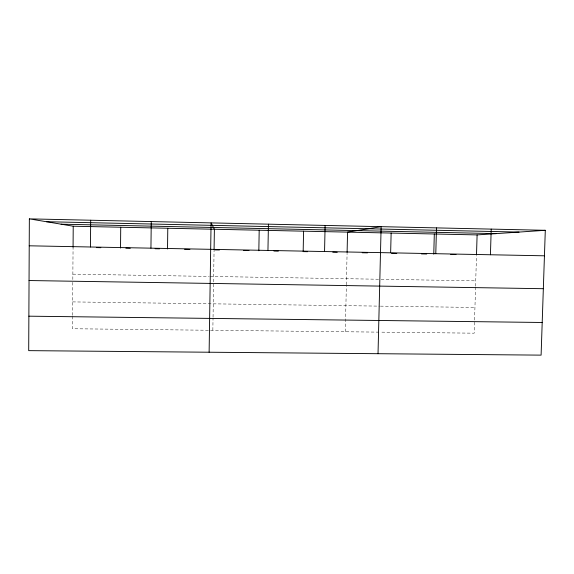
<?xml version="1.0" encoding="UTF-8"?>
<svg xmlns="http://www.w3.org/2000/svg" width="574" height="574" viewBox="0 0 574 574"><rect width="100%" height="100%" fill="white"/><g stroke="black" fill="none" stroke-linecap="round" stroke-linejoin="round"><path stroke-width="0.43" stroke-dasharray="2.87 2.15" d="M72.561 316.217L72.468 328.744L378.919 332.131M72.561 315.327L72.819 280.421M72.826 279.524L73.07 247.15M212.846 330.294L213.04 317.946M213.054 317.07L214.059 250.766M345.304 331.758L346.352 285.665M346.366 284.79L347.083 253.335M475.552 287.057L474.174 333.178L379.809 332.138M475.573 286.168L476.477 255.861M72.661 301.902L379.558 306.129M380.447 306.143L474.942 307.449M72.869 274.157L209.201 276.424M210.091 276.438L380.218 279.265M381.107 279.28L475.731 280.851"/><path stroke-width="0.86" d="M29.353 218.866L28.7 350.642L541.103 355.134L545.3 230.303L29.353 218.866L73.221 226.213L477.102 234.909L545.3 230.303M73.07 247.15L73.221 226.213M90.455 246.992L90.685 220.229M120.526 248.068L120.734 227.239M150.94 248.169L151.249 221.571M167.529 248.98L167.787 228.251M209.123 352.221L211.074 222.899L214.389 229.256L214.088 248.98M258.831 250.745L259.19 230.217M267.95 250.443L268.431 224.169M303.581 231.171L303.165 251.606L307.65 251.692M324.554 251.541L325.114 225.424M347.098 252.46L347.557 232.118L381.129 226.665L378.022 353.706M390.65 252.424L391.138 233.058M433.765 254.138L434.317 233.991M435.781 253.701L436.491 227.892M476.506 254.964L477.102 234.909M490.426 254.763L491.215 229.105M28.872 316.181L542.2 322.48M29.044 280.535L543.334 288.708M29.217 245.801L544.446 255.81M96.346 247.595L100.823 247.688M125.85 248.169L130.284 248.255M155.109 248.736L159.543 248.822M184.534 249.31L189.908 249.41M214.073 249.877L219.447 249.984M243.613 250.451L248.98 250.558M273.906 251.039L278.34 251.125M332.755 252.18L337.239 252.266M362.201 252.754L367.532 252.854M391.511 253.321L396.792 253.421M421.438 253.902L426.719 254.002M450.683 254.469L456.029 254.569M46.372 221.715L519.032 232.075M61.081 224.183L496.144 233.625"/></g></svg>
